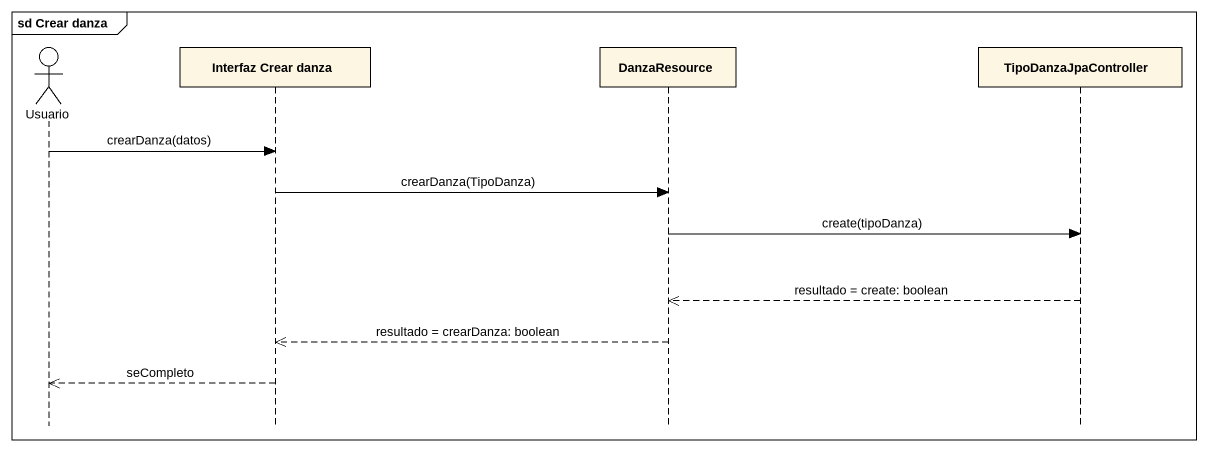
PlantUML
@startuml
mainframe sd Crear danza
hide footbox
actor Usuario
participant "Interfaz Crear danza" as Interfaz_Crear_danza
participant DanzaResource
participant TipoDanzaJpaController

Usuario -> Interfaz_Crear_danza : crearDanza(datos)
Interfaz_Crear_danza -> DanzaResource : crearDanza(TipoDanza)
DanzaResource -> TipoDanzaJpaController : create(tipoDanza)
TipoDanzaJpaController -->> DanzaResource : resultado = create: boolean
DanzaResource -->> Interfaz_Crear_danza : resultado = crearDanza: boolean
Interfaz_Crear_danza -->> Usuario : seCompleto
@enduml
